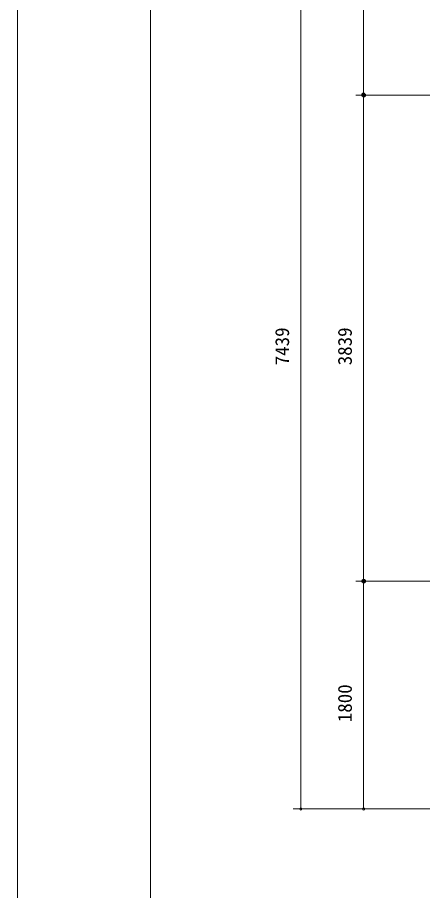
# Model space of a CAD drawing. Units: millimetres on the paper, scale 1:60. Extents: x 0 to 420, y -297 to 594.
# Drawn here: x 0 to 53.3, y 410.1 to 525.1 of the extents above; entities that cross this region are included whole.
import ezdxf
from ezdxf.enums import TextEntityAlignment as Align

# ---------------------------------------------------------------- set-up
doc = ezdxf.new("R2010")
doc.units = ezdxf.units.MM
doc.header["$PDMODE"] = 32
doc.header["$PDSIZE"] = 0.5
for name, color, linetype, lineweight in [('DEFPOINTS_5', 7, 'Continuous', 9), ('LY_1', 7, 'Continuous', 18), ('LY_2', 7, 'Continuous', 18)]:
    doc.layers.add(name, color=color, linetype=linetype, lineweight=lineweight)
doc.styles.add('ＭＳ ゴシック', font='')
doc.styles.get('ＭＳ ゴシック').set_extended_font_data('MS Gothic')

# ---------------------------------------------------------------- blocks, each defined once
blk = doc.blocks.new('-000-_DOTSMALL')
at = {"color": 7, "linetype": 'Continuous', "lineweight": 9}
blk.add_circle((0, 0), 0.0625, dxfattribs=at)
blk.add_circle((0, 0), 0.0625, dxfattribs=at)

msp = doc.modelspace()

# ---------------------------------------------------------------- linework, layer by layer
at = {"layer": 'DEFPOINTS_5'}
msp.add_line((0, 594), (0, 297), dxfattribs=at)
at = {"layer": 'LY_1'}
for p, q in [((37.292, 420.854), (37.292, 544.839)), ((45.546, 514.839), (45.546, 544.839)), ((184.573, 514.839), (44.546, 514.839)), ((45.546, 450.854), (45.546, 514.839)), ((134.573, 450.854), (44.546, 450.854)), ((45.546, 420.854), (45.546, 450.854)), ((121.839, 420.854), (36.292, 420.854))]:
    msp.add_line(p, q, dxfattribs=at)
for p in [(45.546, 514.839), (45.546, 450.854)]:
    msp.add_point(p, dxfattribs=at)
at = {"layer": 'LY_2', "lineweight": 9}
msp.add_line((17.5, 579), (17.5, 312), dxfattribs=at)

# ---------------------------------------------------------------- block references
at = {"layer": 'LY_1', "xscale": 2.32, "yscale": 2.32}
for p, rotation in [((45.546, 514.839), 270), ((45.546, 514.839), 90), ((45.546, 450.854), 270), ((45.546, 450.854), 90), ((37.292, 420.854), 270), ((45.546, 420.854), 270)]:
    msp.add_blockref('-000-_DOTSMALL', p, dxfattribs=dict(at, rotation=rotation))

# ---------------------------------------------------------------- texts
at = {"layer": 'LY_1', "style": 'ＭＳ ゴシック'}
for s, p in [('7439', (36.292, 479.263)), ('3839', (44.546, 479.263)), ('1800', (44.546, 432.275))]:
    msp.add_text(s, height=1.833, rotation=90, dxfattribs=at).set_placement(p, align=Align.BOTTOM_LEFT)

doc.saveas('drawing.dxf')
